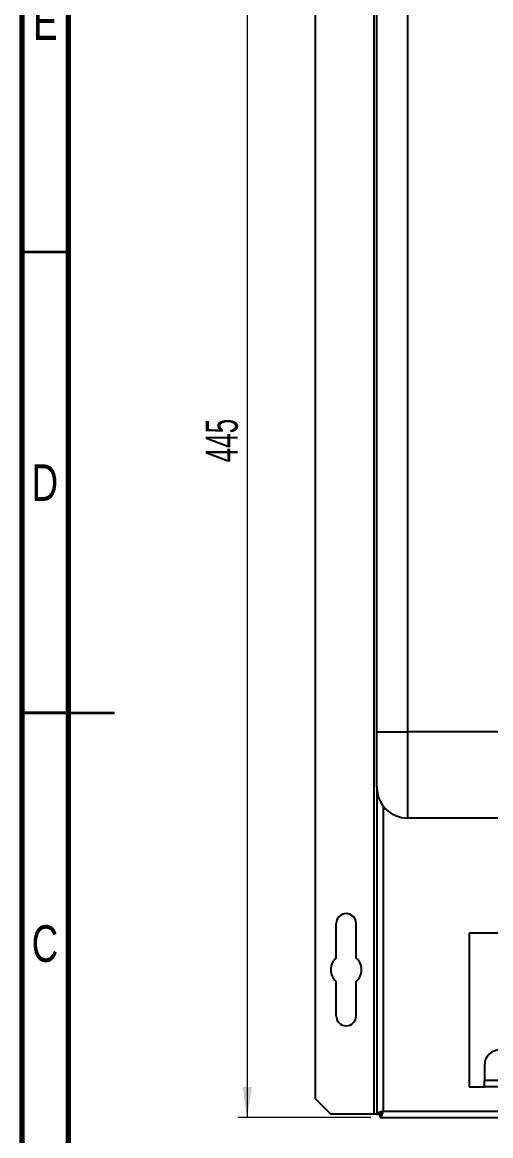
# Model space of a CAD drawing. Header units: millimetres. Extents: x 75 to 2075, y 25 to 1460.
# Drawn here: x 75 to 329, y 513 to 1117 of the extents above; entities that cross this region are included whole.
import ezdxf

# ---------------------------------------------------------------- set-up
doc = ezdxf.new("R2010")
doc.units = ezdxf.units.MM
doc.header["$LTSCALE"] = 5
doc.styles.add('SLDTEXTSTYLE0', font='TXT', dxfattribs={"width": 0.605})
doc.styles.add('SLDTEXTSTYLE1', font='TXT', dxfattribs={"width": 0.75})
doc.dimstyles.new('SLDDIMSTYLE0', dxfattribs={"dimtxt": 17.5, "dimasz": 16.51, "dimexe": 0, "dimexo": 0.0625, "dimgap": 4.375, "dimtad": 1, "dimlfac": 0.6, "dimrnd": 1e-09, "dimzin": 12, "dimdsep": 46, "dimtxsty": 'SLDTEXTSTYLE0', "dimsah": 1, "dimcen": 0.09, "dimadec": 0, "dimazin": 3, "dimtfac": 1, "dimtofl": 0, "dimtmove": 0, "dimatfit": 3, "dimfxl": 1, "dimfrac": 2, "dimtolj": 1, "dimtzin": 12, "dimarcsym": 0})

# ---------------------------------------------------------------- blocks, each defined once
blk = doc.blocks.new('_D_3')
at = {"color": 7, "linetype": 'Continuous', "lineweight": 0}
for p, q in [((264.12, 1264.82), (191.95, 1264.82)), ((196.95, 1264.82), (196.95, 523.15)), ((264.12, 523.15), (191.95, 523.15))]:
    blk.add_line(p, q, dxfattribs=at)
at = {"color": 7, "linetype": 'Continuous', "lineweight": 18}
for points in [[(196.95, 1264.82), (194.41, 1248.31), (199.49, 1248.31)], [(196.95, 523.15), (199.49, 539.66), (194.41, 539.66)]]:
    blk.add_solid(points, dxfattribs=at)
at = {"color": 7, "linetype": 'Continuous', "lineweight": 18, "insert": (174.39, 878.42), "char_height": 17.5, "attachment_point": 1, "rotation": 90, "style": 'SLDTEXTSTYLE0'}
blk.add_mtext('445', dxfattribs=at)

msp = doc.modelspace()

# ---------------------------------------------------------------- linework, layer by layer
at = {"color": 7, "linetype": 'Continuous', "lineweight": 70}
for p, q in [((75, 25), (75, 1460)), ((100, 50), (100, 1435))]:
    msp.add_line(p, q, dxfattribs=at)
at = {"color": 7, "linetype": 'Continuous', "lineweight": 25}
for p, q in [((265.67, 1263.032), (265.67, 524.935)), ((234.003, 533.268), (234.003, 1254.699)), ((267.337, 732.199), (267.337, 1212.199)), ((284.003, 1212.199), (284.003, 732.199)), ((267.337, 702.199), (267.337, 732.199)), ((267.337, 732.199), (284.003, 732.199)), ((284.003, 732.199), (284.003, 685.532)), ((447.337, 732.199), (284.003, 732.199)), ((267.337, 702.199), (267.337, 524.935)), ((270.67, 692.199), (270.67, 526.483)), ((447.337, 685.532), (284.003, 685.532)), ((245.253, 609.601), (245.253, 628.268)), ((256.087, 609.601), (256.087, 628.268)), ((338.053, 623.15), (317.337, 623.15)), ((317.337, 623.15), (317.337, 539.817)), ((245.253, 578.268), (245.253, 596.935)), ((256.087, 578.268), (256.087, 596.935)), ((325.67, 551.483), (325.67, 543.15)), ((317.337, 539.817), (325.67, 539.817)), ((550.67, 543.15), (325.67, 543.15)), ((325.67, 539.817), (325.67, 543.15)), ((550.67, 539.817), (325.67, 539.817)), ((234.003, 533.268), (242.337, 524.935)), ((270.67, 526.483), (336.377, 526.483)), ((265.67, 524.935), (242.337, 524.935)), ((267.337, 524.935), (265.67, 524.935)), ((267.337, 524.935), (269.003, 524.935)), ((269.121, 523.15), (269.121, 524.817)), ((269.121, 523.15), (336.377, 523.15))]:
    msp.add_line(p, q, dxfattribs=at)
at = {"color": 7, "linetype": 'Continuous', "lineweight": 35}
for p, q in [((100, 992.5), (75, 992.5)), ((75, 742.5), (125, 742.5)), ((100, 742.5), (75, 742.5))]:
    msp.add_line(p, q, dxfattribs=at)
at = {"color": 7, "linetype": 'Continuous', "lineweight": 25, "flags": 128}
msp.add_lwpolyline([(270.67, 526.483), (269.521, 526.137), (268.513, 525.79), (267.769, 525.443), (267.381, 525.096), (267.337, 524.935)], dxfattribs=at)
at = {"color": 7, "linetype": 'Continuous', "lineweight": 25}
for centre, radius, start, end in [((284.003, 702.199), 16.667, 180, 270), ((250.67, 628.268), 5.417, 0, 180), ((250.67, 603.268), 8.333, 130.541602, 229.458398), ((250.67, 603.268), 8.333, 310.541602, 49.458398), ((250.67, 578.268), 5.417, 180, 0), ((334.003, 551.483), 8.333, 90, 180), ((271.525, 523.892), 2.729, 108.26085, 157.541116), ((265.133, 527.03), 5.564, 315.791598, 354.365031), ((267.989, 527.422), 2.841, 293.491579, 340.706454)]:
    msp.add_arc(centre, radius, start, end, dxfattribs=at)

# ---------------------------------------------------------------- texts
at = {"color": 7, "linetype": 'Continuous', "lineweight": 0, "char_height": 19.844, "attachment_point": 2, "style": 'SLDTEXTSTYLE1'}
for s, insert in [('E', (87.539, 1127.387)), ('D', (87.263, 877.387)), ('C', (87.293, 627.387))]:
    msp.add_mtext(s, dxfattribs=dict(at, insert=insert))

# ---------------------------------------------------------------- dimensions: what is measured, and where the dimension line sits
at = {"color": 7, "linetype": 'Continuous', "lineweight": 18}
dim = msp.add_linear_dim(base=(196.95, 523.15), p1=(269.121, 1264.817), p2=(269.121, 523.15), angle=90, dimstyle='SLDDIMSTYLE0', dxfattribs=at)
dim.commit()
dim.dimension.update_dxf_attribs({"geometry": '_D_3', "text_midpoint": (196.95, 898.471), "dimtype": 160})

doc.saveas('drawing.dxf')
